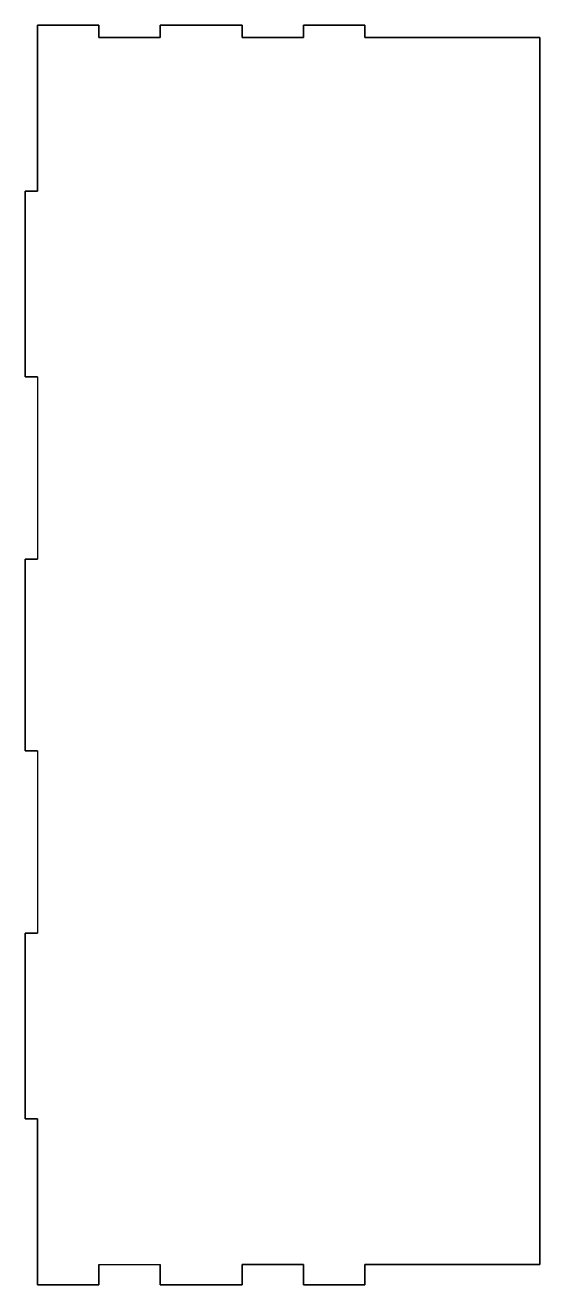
# Model space of a CAD drawing. Header units: millimetres. Extents: x 46 to 172, y -243 to 65.
import ezdxf

# ---------------------------------------------------------------- set-up
doc = ezdxf.new("R2010")
doc.units = ezdxf.units.MM

msp = doc.modelspace()

# ---------------------------------------------------------------- linework, layer by layer
msp.add_line((63.88, -237.83), (75.06, -237.83))
for points in [[(48.88, 24.57), (48.88, 65.17), (48.88, 24.57), (45.88, 24.57), (45.88, -20.78), (48.88, -20.78), (48.88, -65.42), (45.88, -65.42), (45.88, -112.25), (48.88, -112.25), (48.88, -156.89), (45.88, -156.89), (45.88, -202.24), (48.88, -202.24), (48.88, -237.83), (48.88, -242.83), (63.88, -242.83), (63.88, -237.83), (78.88, -237.83), (78.88, -242.83), (98.88, -242.83), (98.88, -237.83), (113.88, -237.83), (113.88, -242.83), (128.88, -242.83), (128.88, -237.83), (171.65, -237.83), (171.65, -88.83), (171.65, 62.17), (128.88, 62.17), (128.88, 65.17), (113.88, 65.17), (113.88, 62.17), (98.88, 62.17), (98.88, 65.17), (78.88, 65.17), (78.88, 62.17), (63.88, 62.17), (63.88, 65.17), (48.88, 65.17)], [(48.88, 62.17), (48.88, 24.57), (45.88, 24.57), (45.88, -20.78), (48.88, -20.78), (48.88, -65.42), (45.88, -65.42), (45.88, -112.25), (48.88, -112.25), (48.88, -156.89), (45.88, -156.89), (45.88, -202.24), (48.88, -202.24), (48.88, -237.83), (48.88, -242.83), (63.88, -242.83), (63.88, -237.83), (78.88, -237.83), (78.88, -242.83), (98.88, -242.83), (98.88, -237.83), (113.88, -237.83), (113.88, -242.83), (128.88, -242.83), (128.88, -237.83), (171.65, -237.83), (171.65, -88.83), (171.65, 62.17), (128.88, 62.17), (128.88, 65.17), (113.88, 65.17), (113.88, 62.17), (98.88, 62.17), (98.88, 65.17), (78.88, 65.17), (78.88, 62.17), (63.88, 62.17), (63.88, 65.17), (48.88, 65.17), (48.88, 24.57)], [(48.88, 24.57), (48.88, 65.17), (63.88, 65.17), (63.88, 62.17), (78.88, 62.17), (78.88, 65.17), (98.88, 65.17), (98.88, 62.17), (113.88, 62.17), (113.88, 65.17), (128.88, 65.17), (128.88, 62.17), (171.65, 62.17), (171.65, -88.83), (171.65, -237.83), (128.88, -237.83), (128.88, -242.83), (113.88, -242.83), (113.88, -237.83), (98.88, -237.83), (98.88, -242.83), (78.88, -242.83), (78.88, -237.83)], [(48.88, -20.78), (45.88, -20.78), (45.88, 24.57), (48.88, 24.57)], [(48.88, -112.25), (45.88, -112.25), (45.88, -65.42), (48.88, -65.42)], [(63.88, -237.83), (63.88, -242.83), (48.88, -242.83), (48.88, -237.83), (48.88, -202.24), (45.88, -202.24), (45.88, -156.89), (48.88, -156.89)]]:
    msp.add_lwpolyline(points)

doc.saveas('drawing.dxf')
